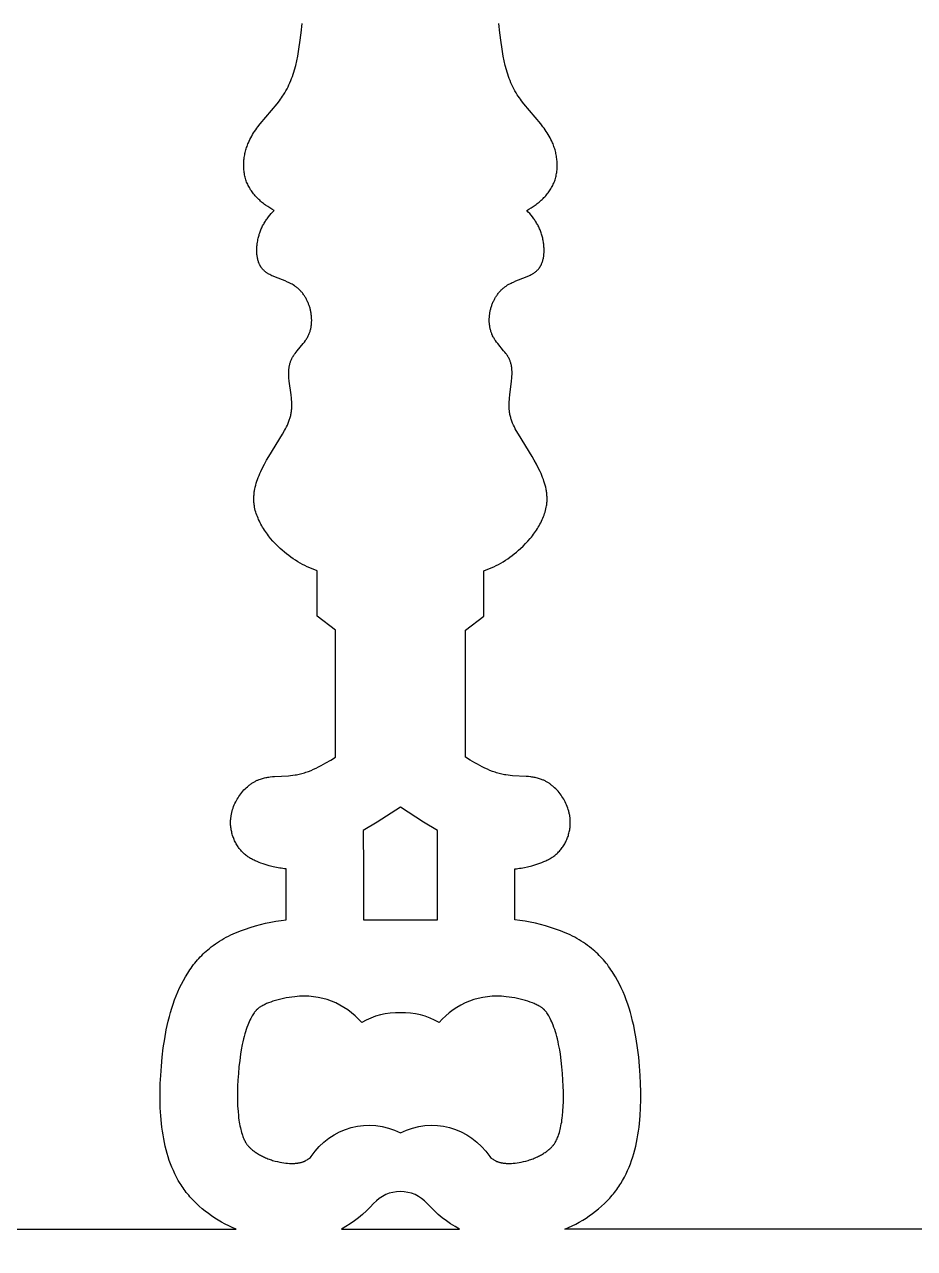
# Model space of a CAD drawing. Extents: x 452 to 1697, y 1442 to 2340.
# Drawn here: x 1254.9 to 1377.2, y 1539.1 to 1707.4 of the extents above; entities that cross this region are included whole.
import ezdxf

# ---------------------------------------------------------------- set-up
doc = ezdxf.new("R2010")
doc.units = 0
doc.layers.add('LAYER_05', color=1, linetype='CONTINUOUS')

msp = doc.modelspace()

# ---------------------------------------------------------------- linework, layer by layer
at = {"layer": 'LAYER_05'}
for points in [[(1213.09, 1541.77), (1283.94, 1541.77), (1283.43, 1541.99), (1282.94, 1542.23), (1282.45, 1542.48), (1281.96, 1542.74), (1281.49, 1543.02), (1281.03, 1543.3), (1280.58, 1543.6), (1280.14, 1543.92), (1279.71, 1544.24), (1279.3, 1544.58), (1278.89, 1544.93), (1278.5, 1545.29), (1278.13, 1545.66), (1277.95, 1545.85), (1277.77, 1546.04), (1277.6, 1546.23), (1277.43, 1546.43), (1277.26, 1546.63), (1277.1, 1546.84), (1276.95, 1547.04), (1276.8, 1547.24), (1276.66, 1547.44), (1276.52, 1547.65), (1276.38, 1547.85), (1276.25, 1548.06), (1276, 1548.49), (1275.76, 1548.93), (1275.53, 1549.37), (1275.32, 1549.83), (1275.12, 1550.29), (1274.94, 1550.75), (1274.76, 1551.23), (1274.61, 1551.71), (1274.46, 1552.2), (1274.32, 1552.7), (1274.2, 1553.2), (1274.09, 1553.7), (1273.99, 1554.22), (1273.9, 1554.73), (1273.81, 1555.25), (1273.74, 1555.78), (1273.68, 1556.31), (1273.59, 1557.38), (1273.53, 1558.47), (1273.5, 1559.57), (1273.5, 1560.67), (1273.53, 1561.79), (1273.58, 1562.9), (1273.67, 1564.17), (1273.79, 1565.44), (1273.94, 1566.7), (1274.13, 1567.95), (1274.35, 1569.19), (1274.48, 1569.8), (1274.62, 1570.4), (1274.78, 1571), (1274.94, 1571.59), (1275.11, 1572.17), (1275.3, 1572.74), (1275.5, 1573.31), (1275.71, 1573.87), (1275.94, 1574.41), (1276.18, 1574.95), (1276.44, 1575.48), (1276.7, 1575.99), (1276.99, 1576.49), (1277.29, 1576.98), (1277.44, 1577.22), (1277.6, 1577.46), (1277.76, 1577.69), (1277.93, 1577.92), (1278.1, 1578.15), (1278.28, 1578.37), (1278.46, 1578.59), (1278.64, 1578.8), (1278.83, 1579.01), (1279.02, 1579.22), (1279.22, 1579.42), (1279.42, 1579.62), (1279.62, 1579.82), (1279.83, 1580.01), (1280.05, 1580.19), (1280.27, 1580.38), (1280.54, 1580.59), (1280.81, 1580.8), (1281.1, 1581), (1281.39, 1581.19), (1281.68, 1581.38), (1281.98, 1581.56), (1282.28, 1581.74), (1282.59, 1581.91), (1282.91, 1582.07), (1283.23, 1582.23), (1283.55, 1582.38), (1283.88, 1582.53), (1284.21, 1582.67), (1284.54, 1582.8), (1285.22, 1583.05), (1285.9, 1583.28), (1286.6, 1583.49), (1287.3, 1583.68), (1288, 1583.84), (1288.71, 1583.99), (1289.42, 1584.12), (1290.13, 1584.22), (1290.83, 1584.31), (1290.83, 1591.31), (1290.61, 1591.34), (1290.38, 1591.37), (1290.16, 1591.4), (1289.94, 1591.44), (1289.5, 1591.52), (1289.06, 1591.62), (1288.49, 1591.76), (1288.21, 1591.84), (1287.93, 1591.92), (1287.65, 1592.01), (1287.37, 1592.1), (1287.1, 1592.21), (1286.83, 1592.32), (1286.56, 1592.44), (1286.43, 1592.5), (1286.3, 1592.56), (1286.18, 1592.63), (1286.05, 1592.7), (1285.93, 1592.77), (1285.81, 1592.85), (1285.68, 1592.92), (1285.57, 1593), (1285.45, 1593.09), (1285.34, 1593.17), (1285.22, 1593.26), (1285.12, 1593.35), (1285.01, 1593.45), (1284.9, 1593.54), (1284.8, 1593.65), (1284.69, 1593.76), (1284.59, 1593.88), (1284.49, 1594), (1284.39, 1594.12), (1284.3, 1594.24), (1284.21, 1594.37), (1284.12, 1594.5), (1284.04, 1594.63), (1283.96, 1594.77), (1283.89, 1594.91), (1283.82, 1595.05), (1283.75, 1595.19), (1283.68, 1595.34), (1283.62, 1595.48), (1283.57, 1595.63), (1283.51, 1595.78), (1283.46, 1595.93), (1283.42, 1596.09), (1283.38, 1596.24), (1283.34, 1596.4), (1283.31, 1596.55), (1283.28, 1596.71), (1283.25, 1596.87), (1283.23, 1597.03), (1283.22, 1597.19), (1283.2, 1597.35), (1283.2, 1597.51), (1283.19, 1597.67), (1283.2, 1597.84), (1283.2, 1598), (1283.21, 1598.16), (1283.22, 1598.27), (1283.23, 1598.38), (1283.25, 1598.49), (1283.26, 1598.6), (1283.28, 1598.71), (1283.3, 1598.82), (1283.33, 1598.93), (1283.35, 1599.04), (1283.38, 1599.15), (1283.4, 1599.26), (1283.47, 1599.47), (1283.54, 1599.69), (1283.61, 1599.9), (1283.7, 1600.11), (1283.79, 1600.31), (1283.89, 1600.52), (1283.99, 1600.72), (1284.1, 1600.91), (1284.22, 1601.1), (1284.34, 1601.29), (1284.47, 1601.48), (1284.6, 1601.66), (1284.74, 1601.83), (1284.88, 1602), (1285.03, 1602.17), (1285.19, 1602.33), (1285.34, 1602.48), (1285.51, 1602.62), (1285.59, 1602.7), (1285.67, 1602.76), (1285.76, 1602.83), (1285.85, 1602.9), (1285.93, 1602.96), (1286.02, 1603.02), (1286.11, 1603.09), (1286.2, 1603.14), (1286.29, 1603.2), (1286.38, 1603.26), (1286.47, 1603.31), (1286.56, 1603.36), (1286.66, 1603.41), (1286.75, 1603.46), (1286.85, 1603.5), (1286.94, 1603.54), (1287.04, 1603.58), (1287.14, 1603.62), (1287.28, 1603.68), (1287.43, 1603.72), (1287.57, 1603.77), (1287.72, 1603.81), (1287.87, 1603.84), (1288.02, 1603.88), (1288.17, 1603.9), (1288.32, 1603.93), (1288.47, 1603.95), (1288.63, 1603.97), (1288.93, 1604.01), (1289.24, 1604.03), (1291.13, 1604.14), (1291.44, 1604.16), (1291.75, 1604.2), (1292.06, 1604.24), (1292.25, 1604.27), (1292.43, 1604.31), (1292.62, 1604.35), (1292.8, 1604.39), (1292.99, 1604.44), (1293.17, 1604.49), (1293.35, 1604.54), (1293.53, 1604.6), (1293.89, 1604.73), (1294.25, 1604.87), (1294.6, 1605.02), (1294.95, 1605.18), (1295.29, 1605.35), (1295.63, 1605.52), (1295.97, 1605.71), (1296.3, 1605.9), (1296.96, 1606.29), (1297.6, 1606.7), (1297.6, 1624.17), (1295.1, 1626.09), (1295.1, 1632.31), (1294.75, 1632.43), (1294.41, 1632.57), (1294.07, 1632.72), (1293.73, 1632.87), (1293.4, 1633.03), (1293.07, 1633.2), (1292.75, 1633.38), (1292.43, 1633.57), (1292.11, 1633.76), (1291.8, 1633.97), (1291.49, 1634.18), (1291.19, 1634.41), (1290.89, 1634.64), (1290.59, 1634.88), (1290.3, 1635.13), (1290.02, 1635.38), (1289.68, 1635.71), (1289.34, 1636.05), (1289.01, 1636.41), (1288.7, 1636.77), (1288.55, 1636.96), (1288.4, 1637.14), (1288.25, 1637.34), (1288.11, 1637.53), (1287.98, 1637.72), (1287.84, 1637.92), (1287.71, 1638.12), (1287.59, 1638.32), (1287.47, 1638.52), (1287.36, 1638.73), (1287.25, 1638.93), (1287.15, 1639.14), (1287.05, 1639.35), (1286.96, 1639.56), (1286.87, 1639.77), (1286.79, 1639.98), (1286.72, 1640.19), (1286.65, 1640.4), (1286.59, 1640.62), (1286.54, 1640.83), (1286.49, 1641.05), (1286.46, 1641.26), (1286.44, 1641.37), (1286.43, 1641.48), (1286.41, 1641.59), (1286.4, 1641.69), (1286.39, 1641.83), (1286.39, 1641.96), (1286.38, 1642.09), (1286.38, 1642.23), (1286.38, 1642.36), (1286.39, 1642.49), (1286.4, 1642.63), (1286.41, 1642.76), (1286.42, 1642.89), (1286.43, 1643.03), (1286.45, 1643.16), (1286.47, 1643.29), (1286.5, 1643.43), (1286.52, 1643.56), (1286.58, 1643.83), (1286.65, 1644.09), (1286.72, 1644.36), (1286.81, 1644.63), (1286.9, 1644.89), (1287, 1645.16), (1287.1, 1645.42), (1287.21, 1645.68), (1287.33, 1645.95), (1287.59, 1646.47), (1287.86, 1647), (1288.15, 1647.52), (1288.45, 1648.04), (1290.33, 1651.09), (1290.62, 1651.6), (1290.76, 1651.85), (1290.88, 1652.11), (1291, 1652.36), (1291.12, 1652.62), (1291.17, 1652.75), (1291.22, 1652.88), (1291.26, 1653.01), (1291.31, 1653.15), (1291.35, 1653.28), (1291.39, 1653.41), (1291.43, 1653.55), (1291.46, 1653.68), (1291.49, 1653.82), (1291.52, 1653.96), (1291.54, 1654.1), (1291.56, 1654.23), (1291.57, 1654.34), (1291.58, 1654.46), (1291.59, 1654.57), (1291.6, 1654.68), (1291.6, 1654.9), (1291.6, 1655.13), (1291.6, 1655.36), (1291.59, 1655.59), (1291.57, 1655.82), (1291.55, 1656.06), (1291.5, 1656.53), (1291.26, 1658.4), (1291.22, 1658.85), (1291.21, 1659.08), (1291.2, 1659.31), (1291.2, 1659.53), (1291.2, 1659.75), (1291.21, 1659.86), (1291.22, 1659.96), (1291.22, 1660.07), (1291.24, 1660.18), (1291.25, 1660.28), (1291.26, 1660.39), (1291.28, 1660.49), (1291.3, 1660.6), (1291.32, 1660.7), (1291.35, 1660.8), (1291.38, 1660.9), (1291.41, 1661), (1291.44, 1661.1), (1291.48, 1661.2), (1291.52, 1661.29), (1291.56, 1661.39), (1291.61, 1661.49), (1291.66, 1661.6), (1291.72, 1661.7), (1291.78, 1661.8), (1291.85, 1661.9), (1291.91, 1662), (1291.98, 1662.1), (1292.05, 1662.2), (1292.2, 1662.39), (1292.36, 1662.58), (1293.17, 1663.56), (1293.33, 1663.76), (1293.48, 1663.97), (1293.55, 1664.07), (1293.62, 1664.18), (1293.68, 1664.29), (1293.75, 1664.4), (1293.81, 1664.51), (1293.87, 1664.62), (1293.91, 1664.72), (1293.96, 1664.82), (1294, 1664.93), (1294.04, 1665.03), (1294.08, 1665.13), (1294.11, 1665.24), (1294.14, 1665.35), (1294.17, 1665.46), (1294.2, 1665.57), (1294.22, 1665.68), (1294.25, 1665.79), (1294.27, 1665.9), (1294.28, 1666.01), (1294.3, 1666.12), (1294.31, 1666.24), (1294.32, 1666.35), (1294.33, 1666.47), (1294.33, 1666.58), (1294.34, 1666.7), (1294.34, 1666.82), (1294.33, 1666.93), (1294.33, 1667.05), (1294.32, 1667.16), (1294.32, 1667.28), (1294.3, 1667.4), (1294.29, 1667.52), (1294.28, 1667.63), (1294.26, 1667.75), (1294.24, 1667.86), (1294.22, 1667.98), (1294.19, 1668.1), (1294.17, 1668.21), (1294.14, 1668.33), (1294.11, 1668.44), (1294.07, 1668.55), (1294.04, 1668.67), (1294, 1668.78), (1293.96, 1668.89), (1293.92, 1669), (1293.88, 1669.11), (1293.83, 1669.22), (1293.78, 1669.33), (1293.73, 1669.43), (1293.68, 1669.54), (1293.63, 1669.64), (1293.57, 1669.75), (1293.52, 1669.85), (1293.46, 1669.95), (1293.39, 1670.05), (1293.33, 1670.14), (1293.27, 1670.24), (1293.2, 1670.33), (1293.13, 1670.43), (1293.06, 1670.52), (1292.99, 1670.61), (1292.91, 1670.69), (1292.84, 1670.78), (1292.76, 1670.86), (1292.68, 1670.94), (1292.6, 1671.02), (1292.51, 1671.1), (1292.43, 1671.17), (1292.34, 1671.25), (1292.25, 1671.32), (1292.18, 1671.37), (1292.11, 1671.42), (1292.03, 1671.47), (1291.96, 1671.52), (1291.81, 1671.62), (1291.65, 1671.71), (1291.5, 1671.79), (1291.34, 1671.87), (1291.17, 1671.95), (1291.01, 1672.03), (1290.68, 1672.17), (1289.35, 1672.69), (1289.04, 1672.83), (1288.88, 1672.9), (1288.73, 1672.97), (1288.58, 1673.05), (1288.44, 1673.13), (1288.37, 1673.17), (1288.3, 1673.21), (1288.23, 1673.25), (1288.17, 1673.3), (1288.1, 1673.34), (1288.04, 1673.39), (1287.97, 1673.44), (1287.91, 1673.49), (1287.85, 1673.54), (1287.8, 1673.59), (1287.74, 1673.64), (1287.68, 1673.7), (1287.63, 1673.75), (1287.58, 1673.81), (1287.53, 1673.87), (1287.48, 1673.93), (1287.45, 1673.98), (1287.41, 1674.02), (1287.38, 1674.07), (1287.35, 1674.11), (1287.32, 1674.16), (1287.29, 1674.21), (1287.27, 1674.26), (1287.24, 1674.31), (1287.21, 1674.36), (1287.19, 1674.41), (1287.16, 1674.46), (1287.14, 1674.51), (1287.1, 1674.62), (1287.05, 1674.73), (1287.02, 1674.84), (1286.98, 1674.96), (1286.95, 1675.07), (1286.92, 1675.19), (1286.9, 1675.31), (1286.87, 1675.43), (1286.85, 1675.55), (1286.84, 1675.68), (1286.82, 1675.8), (1286.81, 1675.93), (1286.8, 1676.06), (1286.8, 1676.19), (1286.79, 1676.32), (1286.79, 1676.44), (1286.79, 1676.57), (1286.8, 1676.7), (1286.8, 1676.83), (1286.81, 1676.96), (1286.83, 1677.09), (1286.84, 1677.22), (1286.86, 1677.35), (1286.87, 1677.48), (1286.92, 1677.74), (1286.95, 1677.89), (1286.98, 1678.04), (1287.02, 1678.19), (1287.06, 1678.34), (1287.1, 1678.49), (1287.14, 1678.63), (1287.19, 1678.78), (1287.24, 1678.92), (1287.3, 1679.06), (1287.35, 1679.2), (1287.41, 1679.34), (1287.47, 1679.47), (1287.54, 1679.61), (1287.6, 1679.74), (1287.67, 1679.87), (1287.74, 1680), (1287.82, 1680.13), (1287.89, 1680.25), (1287.97, 1680.38), (1288.05, 1680.5), (1288.13, 1680.62), (1288.22, 1680.74), (1288.31, 1680.86), (1288.39, 1680.98), (1288.58, 1681.21), (1288.77, 1681.43), (1288.97, 1681.65), (1289.17, 1681.86), (1288.88, 1682.03), (1288.58, 1682.21), (1288.29, 1682.4), (1288.01, 1682.6), (1287.87, 1682.7), (1287.73, 1682.81), (1287.59, 1682.92), (1287.46, 1683.03), (1287.32, 1683.15), (1287.19, 1683.27), (1287.07, 1683.39), (1286.94, 1683.51), (1286.82, 1683.63), (1286.7, 1683.76), (1286.58, 1683.89), (1286.47, 1684.02), (1286.36, 1684.16), (1286.25, 1684.29), (1286.15, 1684.43), (1286.05, 1684.57), (1285.95, 1684.72), (1285.86, 1684.86), (1285.77, 1685.01), (1285.69, 1685.16), (1285.61, 1685.31), (1285.54, 1685.47), (1285.47, 1685.62), (1285.4, 1685.78), (1285.34, 1685.94), (1285.29, 1686.1), (1285.24, 1686.26), (1285.19, 1686.43), (1285.15, 1686.59), (1285.12, 1686.76), (1285.09, 1686.93), (1285.06, 1687.09), (1285.04, 1687.27), (1285.02, 1687.44), (1285.01, 1687.61), (1285, 1687.78), (1284.99, 1687.95), (1284.99, 1688.13), (1285, 1688.3), (1285, 1688.47), (1285.02, 1688.65), (1285.03, 1688.82), (1285.05, 1688.99), (1285.07, 1689.17), (1285.1, 1689.34), (1285.13, 1689.51), (1285.17, 1689.68), (1285.2, 1689.85), (1285.25, 1690.02), (1285.29, 1690.19), (1285.34, 1690.35), (1285.39, 1690.52), (1285.45, 1690.68), (1285.51, 1690.85), (1285.57, 1691.01), (1285.63, 1691.17), (1285.74, 1691.4), (1285.85, 1691.64), (1285.97, 1691.87), (1286.09, 1692.09), (1286.22, 1692.32), (1286.36, 1692.53), (1286.5, 1692.75), (1286.65, 1692.96), (1286.8, 1693.17), (1286.95, 1693.38), (1287.26, 1693.79), (1289.59, 1696.55), (1289.9, 1696.95), (1290.05, 1697.16), (1290.2, 1697.36), (1290.34, 1697.57), (1290.48, 1697.78), (1290.64, 1698.05), (1290.8, 1698.32), (1290.95, 1698.59), (1291.09, 1698.87), (1291.22, 1699.15), (1291.35, 1699.43), (1291.46, 1699.72), (1291.58, 1700.01), (1291.69, 1700.31), (1291.79, 1700.6), (1291.88, 1700.9), (1291.97, 1701.21), (1292.14, 1701.82), (1292.29, 1702.44), (1292.42, 1703.07), (1292.53, 1703.71), (1292.63, 1704.35), (1292.72, 1704.99), (1292.88, 1706.29), (1293.01, 1707.59)], [(1400, 1541.77), (1329.15, 1541.77), (1329.66, 1541.99), (1330.15, 1542.23), (1330.64, 1542.48), (1331.13, 1542.74), (1331.6, 1543.02), (1332.06, 1543.3), (1332.51, 1543.6), (1332.95, 1543.92), (1333.38, 1544.24), (1333.79, 1544.58), (1334.2, 1544.93), (1334.59, 1545.29), (1334.96, 1545.66), (1335.14, 1545.85), (1335.32, 1546.04), (1335.49, 1546.23), (1335.66, 1546.43), (1335.83, 1546.63), (1335.99, 1546.84), (1336.14, 1547.04), (1336.29, 1547.24), (1336.43, 1547.44), (1336.57, 1547.65), (1336.71, 1547.85), (1336.84, 1548.06), (1337.09, 1548.49), (1337.33, 1548.93), (1337.56, 1549.37), (1337.77, 1549.83), (1337.97, 1550.29), (1338.15, 1550.75), (1338.32, 1551.23), (1338.48, 1551.71), (1338.63, 1552.2), (1338.77, 1552.7), (1338.89, 1553.2), (1339, 1553.7), (1339.1, 1554.22), (1339.19, 1554.73), (1339.27, 1555.25), (1339.35, 1555.78), (1339.41, 1556.31), (1339.5, 1557.38), (1339.56, 1558.47), (1339.59, 1559.57), (1339.59, 1560.67), (1339.56, 1561.79), (1339.51, 1562.9), (1339.42, 1564.17), (1339.3, 1565.44), (1339.15, 1566.7), (1338.96, 1567.95), (1338.73, 1569.19), (1338.61, 1569.8), (1338.47, 1570.4), (1338.31, 1571), (1338.15, 1571.59), (1337.98, 1572.17), (1337.79, 1572.74), (1337.59, 1573.31), (1337.38, 1573.87), (1337.15, 1574.41), (1336.91, 1574.95), (1336.65, 1575.48), (1336.39, 1575.99), (1336.1, 1576.49), (1335.8, 1576.98), (1335.65, 1577.22), (1335.49, 1577.46), (1335.33, 1577.69), (1335.16, 1577.92), (1334.99, 1578.15), (1334.81, 1578.37), (1334.63, 1578.59), (1334.45, 1578.8), (1334.26, 1579.01), (1334.07, 1579.22), (1333.87, 1579.42), (1333.67, 1579.62), (1333.46, 1579.82), (1333.25, 1580.01), (1333.04, 1580.19), (1332.82, 1580.38), (1332.55, 1580.59), (1332.28, 1580.8), (1331.99, 1581), (1331.7, 1581.19), (1331.41, 1581.38), (1331.11, 1581.56), (1330.81, 1581.74), (1330.5, 1581.91), (1330.18, 1582.07), (1329.86, 1582.23), (1329.54, 1582.38), (1329.21, 1582.53), (1328.88, 1582.67), (1328.55, 1582.8), (1327.87, 1583.05), (1327.19, 1583.28), (1326.49, 1583.49), (1325.79, 1583.68), (1325.09, 1583.84), (1324.38, 1583.99), (1323.67, 1584.12), (1322.96, 1584.22), (1322.26, 1584.31), (1322.26, 1591.31), (1322.48, 1591.34), (1322.7, 1591.37), (1322.93, 1591.4), (1323.15, 1591.44), (1323.59, 1591.52), (1324.03, 1591.62), (1324.6, 1591.76), (1324.88, 1591.84), (1325.16, 1591.92), (1325.44, 1592.01), (1325.72, 1592.1), (1325.99, 1592.21), (1326.26, 1592.32), (1326.53, 1592.44), (1326.66, 1592.5), (1326.79, 1592.56), (1326.91, 1592.63), (1327.04, 1592.7), (1327.16, 1592.77), (1327.28, 1592.85), (1327.4, 1592.92), (1327.52, 1593), (1327.64, 1593.09), (1327.75, 1593.17), (1327.86, 1593.26), (1327.97, 1593.35), (1328.08, 1593.45), (1328.18, 1593.54), (1328.29, 1593.65), (1328.4, 1593.76), (1328.5, 1593.88), (1328.6, 1594), (1328.7, 1594.12), (1328.79, 1594.24), (1328.88, 1594.37), (1328.97, 1594.5), (1329.05, 1594.63), (1329.13, 1594.77), (1329.2, 1594.91), (1329.27, 1595.05), (1329.34, 1595.19), (1329.41, 1595.34), (1329.47, 1595.48), (1329.52, 1595.63), (1329.58, 1595.78), (1329.63, 1595.93), (1329.67, 1596.09), (1329.71, 1596.24), (1329.75, 1596.4), (1329.78, 1596.55), (1329.81, 1596.71), (1329.84, 1596.87), (1329.86, 1597.03), (1329.87, 1597.19), (1329.88, 1597.35), (1329.89, 1597.51), (1329.9, 1597.67), (1329.89, 1597.84), (1329.89, 1598), (1329.88, 1598.16), (1329.87, 1598.27), (1329.86, 1598.38), (1329.84, 1598.49), (1329.83, 1598.6), (1329.81, 1598.71), (1329.79, 1598.82), (1329.76, 1598.93), (1329.74, 1599.04), (1329.71, 1599.15), (1329.69, 1599.26), (1329.62, 1599.47), (1329.55, 1599.69), (1329.48, 1599.9), (1329.39, 1600.11), (1329.3, 1600.31), (1329.2, 1600.52), (1329.1, 1600.72), (1328.99, 1600.91), (1328.87, 1601.1), (1328.75, 1601.29), (1328.62, 1601.48), (1328.49, 1601.66), (1328.35, 1601.83), (1328.21, 1602), (1328.06, 1602.17), (1327.9, 1602.33), (1327.74, 1602.48), (1327.58, 1602.62), (1327.5, 1602.7), (1327.41, 1602.76), (1327.33, 1602.83), (1327.24, 1602.9), (1327.16, 1602.96), (1327.07, 1603.02), (1326.98, 1603.09), (1326.89, 1603.14), (1326.8, 1603.2), (1326.71, 1603.26), (1326.62, 1603.31), (1326.52, 1603.36), (1326.43, 1603.41), (1326.34, 1603.46), (1326.24, 1603.5), (1326.15, 1603.54), (1326.05, 1603.58), (1325.95, 1603.62), (1325.81, 1603.68), (1325.66, 1603.72), (1325.52, 1603.77), (1325.37, 1603.81), (1325.22, 1603.84), (1325.07, 1603.88), (1324.92, 1603.9), (1324.77, 1603.93), (1324.62, 1603.95), (1324.46, 1603.97), (1324.16, 1604.01), (1323.85, 1604.03), (1321.96, 1604.14), (1321.65, 1604.16), (1321.34, 1604.2), (1321.03, 1604.24), (1320.84, 1604.27), (1320.66, 1604.31), (1320.47, 1604.35), (1320.29, 1604.39), (1320.1, 1604.44), (1319.92, 1604.49), (1319.74, 1604.54), (1319.56, 1604.6), (1319.2, 1604.73), (1318.84, 1604.87), (1318.49, 1605.02), (1318.14, 1605.18), (1317.8, 1605.35), (1317.46, 1605.52), (1317.12, 1605.71), (1316.79, 1605.9), (1316.13, 1606.29), (1315.49, 1606.7), (1315.49, 1624.17), (1317.99, 1626.09), (1317.99, 1632.31), (1318.34, 1632.43), (1318.68, 1632.57), (1319.02, 1632.72), (1319.36, 1632.87), (1319.69, 1633.03), (1320.02, 1633.2), (1320.34, 1633.38), (1320.66, 1633.57), (1320.98, 1633.76), (1321.29, 1633.97), (1321.6, 1634.18), (1321.9, 1634.41), (1322.2, 1634.64), (1322.49, 1634.88), (1322.78, 1635.13), (1323.07, 1635.38), (1323.41, 1635.71), (1323.75, 1636.05), (1324.07, 1636.41), (1324.39, 1636.77), (1324.54, 1636.96), (1324.69, 1637.14), (1324.84, 1637.34), (1324.98, 1637.53), (1325.11, 1637.72), (1325.25, 1637.92), (1325.38, 1638.12), (1325.5, 1638.32), (1325.62, 1638.52), (1325.73, 1638.73), (1325.84, 1638.93), (1325.94, 1639.14), (1326.04, 1639.35), (1326.13, 1639.56), (1326.22, 1639.77), (1326.3, 1639.98), (1326.37, 1640.19), (1326.44, 1640.4), (1326.5, 1640.62), (1326.55, 1640.83), (1326.6, 1641.05), (1326.63, 1641.26), (1326.65, 1641.37), (1326.66, 1641.48), (1326.68, 1641.59), (1326.69, 1641.69), (1326.7, 1641.83), (1326.7, 1641.96), (1326.71, 1642.09), (1326.71, 1642.23), (1326.71, 1642.36), (1326.7, 1642.49), (1326.69, 1642.63), (1326.68, 1642.76), (1326.67, 1642.89), (1326.66, 1643.03), (1326.64, 1643.16), (1326.62, 1643.29), (1326.59, 1643.43), (1326.57, 1643.56), (1326.51, 1643.83), (1326.44, 1644.09), (1326.37, 1644.36), (1326.28, 1644.63), (1326.19, 1644.89), (1326.09, 1645.16), (1325.99, 1645.42), (1325.88, 1645.68), (1325.76, 1645.95), (1325.5, 1646.47), (1325.23, 1647), (1324.94, 1647.52), (1324.64, 1648.04), (1322.76, 1651.09), (1322.47, 1651.6), (1322.33, 1651.85), (1322.21, 1652.11), (1322.09, 1652.36), (1321.97, 1652.62), (1321.92, 1652.75), (1321.87, 1652.88), (1321.82, 1653.01), (1321.78, 1653.15), (1321.74, 1653.28), (1321.7, 1653.41), (1321.66, 1653.55), (1321.63, 1653.68), (1321.6, 1653.82), (1321.57, 1653.96), (1321.55, 1654.1), (1321.53, 1654.23), (1321.52, 1654.34), (1321.51, 1654.46), (1321.5, 1654.57), (1321.49, 1654.68), (1321.49, 1654.9), (1321.48, 1655.13), (1321.49, 1655.36), (1321.5, 1655.59), (1321.52, 1655.82), (1321.54, 1656.06), (1321.59, 1656.53), (1321.83, 1658.4), (1321.87, 1658.85), (1321.88, 1659.08), (1321.89, 1659.31), (1321.89, 1659.53), (1321.89, 1659.75), (1321.88, 1659.86), (1321.87, 1659.96), (1321.87, 1660.07), (1321.85, 1660.18), (1321.84, 1660.28), (1321.83, 1660.39), (1321.81, 1660.49), (1321.79, 1660.6), (1321.77, 1660.7), (1321.74, 1660.8), (1321.71, 1660.9), (1321.68, 1661), (1321.65, 1661.1), (1321.61, 1661.2), (1321.57, 1661.29), (1321.53, 1661.39), (1321.48, 1661.49), (1321.43, 1661.6), (1321.37, 1661.7), (1321.31, 1661.8), (1321.24, 1661.9), (1321.18, 1662), (1321.11, 1662.1), (1321.04, 1662.2), (1320.89, 1662.39), (1320.73, 1662.58), (1319.92, 1663.56), (1319.76, 1663.76), (1319.61, 1663.97), (1319.54, 1664.07), (1319.47, 1664.18), (1319.41, 1664.29), (1319.34, 1664.4), (1319.28, 1664.51), (1319.22, 1664.62), (1319.18, 1664.72), (1319.13, 1664.82), (1319.09, 1664.93), (1319.05, 1665.03), (1319.01, 1665.13), (1318.98, 1665.24), (1318.95, 1665.35), (1318.92, 1665.46), (1318.89, 1665.57), (1318.86, 1665.68), (1318.84, 1665.79), (1318.82, 1665.9), (1318.81, 1666.01), (1318.79, 1666.12), (1318.78, 1666.24), (1318.77, 1666.35), (1318.76, 1666.47), (1318.76, 1666.58), (1318.75, 1666.7), (1318.75, 1666.82), (1318.75, 1666.93), (1318.76, 1667.05), (1318.77, 1667.16), (1318.77, 1667.28), (1318.78, 1667.4), (1318.8, 1667.52), (1318.81, 1667.63), (1318.83, 1667.75), (1318.85, 1667.86), (1318.87, 1667.98), (1318.9, 1668.1), (1318.92, 1668.21), (1318.95, 1668.33), (1318.98, 1668.44), (1319.02, 1668.55), (1319.05, 1668.67), (1319.09, 1668.78), (1319.13, 1668.89), (1319.17, 1669), (1319.21, 1669.11), (1319.26, 1669.22), (1319.31, 1669.33), (1319.36, 1669.43), (1319.41, 1669.54), (1319.46, 1669.64), (1319.52, 1669.75), (1319.57, 1669.85), (1319.63, 1669.95), (1319.69, 1670.05), (1319.76, 1670.14), (1319.82, 1670.24), (1319.89, 1670.33), (1319.96, 1670.43), (1320.03, 1670.52), (1320.1, 1670.61), (1320.18, 1670.69), (1320.25, 1670.78), (1320.33, 1670.86), (1320.41, 1670.94), (1320.49, 1671.02), (1320.58, 1671.1), (1320.66, 1671.17), (1320.75, 1671.25), (1320.84, 1671.32), (1320.91, 1671.37), (1320.98, 1671.42), (1321.06, 1671.47), (1321.13, 1671.52), (1321.28, 1671.62), (1321.44, 1671.71), (1321.59, 1671.79), (1321.75, 1671.87), (1321.92, 1671.95), (1322.08, 1672.03), (1322.41, 1672.17), (1323.74, 1672.69), (1324.05, 1672.83), (1324.21, 1672.9), (1324.36, 1672.97), (1324.51, 1673.05), (1324.65, 1673.13), (1324.72, 1673.17), (1324.79, 1673.21), (1324.86, 1673.25), (1324.92, 1673.3), (1324.99, 1673.34), (1325.05, 1673.39), (1325.11, 1673.44), (1325.18, 1673.49), (1325.24, 1673.54), (1325.29, 1673.59), (1325.35, 1673.64), (1325.41, 1673.7), (1325.46, 1673.75), (1325.51, 1673.81), (1325.56, 1673.87), (1325.61, 1673.93), (1325.64, 1673.98), (1325.67, 1674.02), (1325.71, 1674.07), (1325.74, 1674.11), (1325.77, 1674.16), (1325.79, 1674.21), (1325.82, 1674.26), (1325.85, 1674.31), (1325.88, 1674.36), (1325.9, 1674.41), (1325.93, 1674.46), (1325.95, 1674.51), (1325.99, 1674.62), (1326.03, 1674.73), (1326.07, 1674.84), (1326.11, 1674.96), (1326.14, 1675.07), (1326.17, 1675.19), (1326.19, 1675.31), (1326.22, 1675.43), (1326.24, 1675.55), (1326.25, 1675.68), (1326.27, 1675.8), (1326.28, 1675.93), (1326.29, 1676.06), (1326.29, 1676.19), (1326.3, 1676.32), (1326.3, 1676.44), (1326.3, 1676.57), (1326.29, 1676.7), (1326.28, 1676.83), (1326.28, 1676.96), (1326.26, 1677.09), (1326.25, 1677.22), (1326.23, 1677.35), (1326.22, 1677.48), (1326.17, 1677.74), (1326.14, 1677.89), (1326.11, 1678.04), (1326.07, 1678.19), (1326.03, 1678.34), (1325.99, 1678.49), (1325.95, 1678.63), (1325.9, 1678.78), (1325.85, 1678.92), (1325.79, 1679.06), (1325.74, 1679.2), (1325.68, 1679.34), (1325.62, 1679.47), (1325.55, 1679.61), (1325.49, 1679.74), (1325.42, 1679.87), (1325.35, 1680), (1325.27, 1680.13), (1325.2, 1680.25), (1325.12, 1680.38), (1325.04, 1680.5), (1324.96, 1680.62), (1324.87, 1680.74), (1324.78, 1680.86), (1324.7, 1680.98), (1324.51, 1681.21), (1324.32, 1681.43), (1324.12, 1681.65), (1323.92, 1681.86), (1324.21, 1682.03), (1324.51, 1682.21), (1324.8, 1682.4), (1325.08, 1682.6), (1325.22, 1682.7), (1325.36, 1682.81), (1325.5, 1682.92), (1325.63, 1683.03), (1325.77, 1683.15), (1325.9, 1683.27), (1326.02, 1683.39), (1326.15, 1683.51), (1326.27, 1683.63), (1326.39, 1683.76), (1326.51, 1683.89), (1326.62, 1684.02), (1326.73, 1684.16), (1326.84, 1684.29), (1326.94, 1684.43), (1327.04, 1684.57), (1327.14, 1684.72), (1327.23, 1684.86), (1327.32, 1685.01), (1327.4, 1685.16), (1327.48, 1685.31), (1327.55, 1685.47), (1327.62, 1685.62), (1327.69, 1685.78), (1327.75, 1685.94), (1327.8, 1686.1), (1327.85, 1686.26), (1327.9, 1686.43), (1327.94, 1686.59), (1327.97, 1686.76), (1328, 1686.93), (1328.03, 1687.09), (1328.05, 1687.27), (1328.07, 1687.44), (1328.08, 1687.61), (1328.09, 1687.78), (1328.1, 1687.95), (1328.1, 1688.13), (1328.09, 1688.3), (1328.09, 1688.47), (1328.07, 1688.65), (1328.06, 1688.82), (1328.04, 1688.99), (1328.02, 1689.17), (1327.99, 1689.34), (1327.96, 1689.51), (1327.92, 1689.68), (1327.89, 1689.85), (1327.84, 1690.02), (1327.8, 1690.19), (1327.75, 1690.35), (1327.7, 1690.52), (1327.64, 1690.68), (1327.58, 1690.85), (1327.52, 1691.01), (1327.46, 1691.17), (1327.35, 1691.4), (1327.24, 1691.64), (1327.12, 1691.87), (1327, 1692.09), (1326.87, 1692.32), (1326.73, 1692.53), (1326.59, 1692.75), (1326.44, 1692.96), (1326.29, 1693.17), (1326.14, 1693.38), (1325.83, 1693.79), (1323.5, 1696.55), (1323.19, 1696.95), (1323.03, 1697.16), (1322.89, 1697.36), (1322.75, 1697.57), (1322.61, 1697.78), (1322.45, 1698.05), (1322.29, 1698.32), (1322.14, 1698.59), (1322, 1698.87), (1321.87, 1699.15), (1321.74, 1699.43), (1321.62, 1699.72), (1321.51, 1700.01), (1321.4, 1700.31), (1321.3, 1700.6), (1321.21, 1700.9), (1321.12, 1701.21), (1320.95, 1701.82), (1320.8, 1702.44), (1320.67, 1703.07), (1320.56, 1703.71), (1320.46, 1704.35), (1320.37, 1704.99), (1320.21, 1706.29), (1320.08, 1707.59)]]:
    msp.add_lwpolyline(points, dxfattribs=at)
msp.add_lwpolyline([(1303.36, 1597.76), (1301.44, 1596.59), (1301.46, 1591.31), (1301.46, 1584.31), (1311.63, 1584.31), (1311.63, 1591.31), (1311.64, 1596.59), (1309.73, 1597.76), (1306.54, 1599.82)], close=True, dxfattribs=at)
for points in [[(1306.54, 1555.01, -0.384223), (1318.81, 1551.76), (1318.93, 1551.65), (1319.06, 1551.55), (1319.17, 1551.47), (1319.29, 1551.38), (1319.39, 1551.32), (1319.49, 1551.25), (1319.57, 1551.21), (1319.61, 1551.18), (1319.66, 1551.16), (1319.69, 1551.14), (1319.73, 1551.12), (1319.77, 1551.1), (1319.82, 1551.08), (1319.88, 1551.06), (1319.93, 1551.04), (1319.99, 1551.02), (1320.05, 1551), (1320.12, 1550.98), (1320.19, 1550.96), (1320.26, 1550.94), (1320.33, 1550.93), (1320.41, 1550.91), (1320.5, 1550.89), (1320.59, 1550.88), (1320.67, 1550.86), (1320.77, 1550.85), (1320.87, 1550.84), (1320.98, 1550.83), (1321.08, 1550.82), (1321.19, 1550.82), (1321.31, 1550.81), (1321.53, 1550.81), (1321.67, 1550.81), (1321.8, 1550.82), (1322.06, 1550.83), (1322.32, 1550.86), (1322.58, 1550.89), (1322.86, 1550.93), (1323.14, 1550.99), (1323.47, 1551.06), (1323.79, 1551.14), (1324.12, 1551.24), (1324.29, 1551.29), (1324.45, 1551.35), (1324.61, 1551.41), (1324.77, 1551.47), (1324.93, 1551.53), (1325.08, 1551.6), (1325.23, 1551.66), (1325.38, 1551.73), (1325.53, 1551.8), (1325.67, 1551.88), (1325.81, 1551.95), (1325.94, 1552.02), (1326.08, 1552.1), (1326.21, 1552.18), (1326.32, 1552.26), (1326.44, 1552.34), (1326.56, 1552.42), (1326.67, 1552.5), (1326.77, 1552.57), (1326.87, 1552.65), (1326.96, 1552.73), (1327.06, 1552.81), (1327.14, 1552.88), (1327.21, 1552.95), (1327.29, 1553.02), (1327.36, 1553.1), (1327.42, 1553.16), (1327.47, 1553.22), (1327.53, 1553.28), (1327.58, 1553.35), (1327.62, 1553.39), (1327.65, 1553.44), (1327.71, 1553.52), (1327.77, 1553.61), (1327.83, 1553.71), (1327.89, 1553.83), (1327.96, 1553.95), (1328.02, 1554.07), (1328.08, 1554.19), (1328.14, 1554.36), (1328.21, 1554.52), (1328.27, 1554.69), (1328.33, 1554.86), (1328.39, 1555.07), (1328.45, 1555.29), (1328.51, 1555.5), (1328.56, 1555.72), (1328.61, 1555.98), (1328.66, 1556.24), (1328.71, 1556.51), (1328.75, 1556.77), (1328.79, 1557.08), (1328.83, 1557.38), (1328.88, 1558), (1328.93, 1558.68), (1328.95, 1559.29), (1328.96, 1559.9), (1328.95, 1560.67), (1328.93, 1561.45), (1328.89, 1562.27), (1328.83, 1563.2), (1328.75, 1564.09), (1328.65, 1564.99), (1328.53, 1565.84), (1328.44, 1566.43), (1328.29, 1567.19), (1328.21, 1567.56), (1328.12, 1567.94), (1328.03, 1568.28), (1327.94, 1568.62), (1327.85, 1568.93), (1327.75, 1569.24), (1327.65, 1569.53), (1327.55, 1569.81), (1327.45, 1570.06), (1327.34, 1570.31), (1327.24, 1570.53), (1327.13, 1570.74), (1327.04, 1570.93), (1326.93, 1571.11), (1326.84, 1571.26), (1326.74, 1571.41), (1326.65, 1571.54), (1326.61, 1571.6), (1326.56, 1571.66), (1326.48, 1571.76), (1326.44, 1571.8), (1326.4, 1571.85), (1326.36, 1571.89), (1326.33, 1571.93), (1326.29, 1571.97), (1326.25, 1572), (1326.22, 1572.03), (1326.19, 1572.06), (1326.15, 1572.09), (1326.12, 1572.12), (1326.07, 1572.16), (1326.02, 1572.2), (1325.95, 1572.25), (1325.88, 1572.29), (1325.81, 1572.34), (1325.74, 1572.38), (1325.61, 1572.46), (1325.48, 1572.53), (1325.34, 1572.6), (1325.21, 1572.67), (1325.08, 1572.73), (1324.95, 1572.79), (1324.68, 1572.9), (1324.38, 1573.01), (1324.07, 1573.12), (1323.72, 1573.22), (1323.38, 1573.32), (1323.01, 1573.41), (1322.64, 1573.49), (1322.25, 1573.57), (1321.86, 1573.64), (1321.47, 1573.69), (1321.08, 1573.74, 0.251856), (1311.86, 1570.19, 0.143661), (1306.54, 1571.53, 0.143661), (1301.23, 1570.19, 0.251856), (1292.01, 1573.74), (1291.62, 1573.69), (1291.23, 1573.64), (1290.84, 1573.57), (1290.45, 1573.49), (1290.08, 1573.41), (1289.71, 1573.32), (1289.37, 1573.22), (1289.02, 1573.12), (1288.71, 1573.01), (1288.41, 1572.9), (1288.14, 1572.79), (1288.01, 1572.73), (1287.88, 1572.67), (1287.74, 1572.6), (1287.61, 1572.53), (1287.48, 1572.46), (1287.35, 1572.38), (1287.28, 1572.34), (1287.21, 1572.29), (1287.14, 1572.25), (1287.07, 1572.2), (1287.02, 1572.16), (1286.97, 1572.12), (1286.94, 1572.09), (1286.9, 1572.06), (1286.87, 1572.03), (1286.84, 1572), (1286.8, 1571.97), (1286.76, 1571.93), (1286.72, 1571.89), (1286.69, 1571.85), (1286.65, 1571.8), (1286.61, 1571.76), (1286.53, 1571.66), (1286.48, 1571.6), (1286.44, 1571.54), (1286.35, 1571.41), (1286.25, 1571.26), (1286.16, 1571.11), (1286.05, 1570.93), (1285.96, 1570.74), (1285.85, 1570.53), (1285.75, 1570.31), (1285.64, 1570.06), (1285.54, 1569.81), (1285.44, 1569.53), (1285.34, 1569.24), (1285.24, 1568.93), (1285.15, 1568.62), (1285.06, 1568.28), (1284.97, 1567.94), (1284.88, 1567.56), (1284.8, 1567.19), (1284.65, 1566.43), (1284.56, 1565.84), (1284.44, 1564.99), (1284.34, 1564.09), (1284.26, 1563.2), (1284.2, 1562.27), (1284.16, 1561.45), (1284.14, 1560.67), (1284.13, 1559.9), (1284.14, 1559.29), (1284.16, 1558.68), (1284.21, 1558), (1284.26, 1557.38), (1284.3, 1557.08), (1284.34, 1556.77), (1284.38, 1556.51), (1284.42, 1556.24), (1284.48, 1555.98), (1284.53, 1555.72), (1284.58, 1555.5), (1284.64, 1555.29), (1284.7, 1555.07), (1284.76, 1554.86), (1284.82, 1554.69), (1284.88, 1554.52), (1284.94, 1554.36), (1285.01, 1554.19), (1285.07, 1554.07), (1285.13, 1553.95), (1285.2, 1553.83), (1285.26, 1553.71), (1285.32, 1553.61), (1285.38, 1553.52), (1285.44, 1553.44), (1285.47, 1553.39), (1285.51, 1553.35), (1285.56, 1553.28), (1285.61, 1553.22), (1285.67, 1553.16), (1285.73, 1553.1), (1285.8, 1553.02), (1285.88, 1552.95), (1285.95, 1552.88), (1286.03, 1552.81), (1286.13, 1552.73), (1286.22, 1552.65), (1286.32, 1552.57), (1286.42, 1552.5), (1286.53, 1552.42), (1286.65, 1552.34), (1286.76, 1552.26), (1286.88, 1552.18), (1287.01, 1552.1), (1287.15, 1552.02), (1287.28, 1551.95), (1287.42, 1551.88), (1287.56, 1551.8), (1287.71, 1551.73), (1287.86, 1551.66), (1288.01, 1551.6), (1288.16, 1551.53), (1288.32, 1551.47), (1288.48, 1551.41), (1288.64, 1551.35), (1288.8, 1551.29), (1288.97, 1551.24), (1289.3, 1551.14), (1289.62, 1551.06), (1289.94, 1550.99), (1290.23, 1550.93), (1290.51, 1550.89), (1290.77, 1550.86), (1291.03, 1550.83), (1291.29, 1550.82), (1291.42, 1550.81), (1291.56, 1550.81), (1291.78, 1550.81), (1291.9, 1550.82), (1292.01, 1550.82), (1292.11, 1550.83), (1292.22, 1550.84), (1292.32, 1550.85), (1292.42, 1550.86), (1292.5, 1550.88), (1292.59, 1550.89), (1292.68, 1550.91), (1292.76, 1550.93), (1292.83, 1550.94), (1292.9, 1550.96), (1292.97, 1550.98), (1293.04, 1551), (1293.1, 1551.02), (1293.16, 1551.04), (1293.21, 1551.06), (1293.27, 1551.08), (1293.32, 1551.1), (1293.36, 1551.12), (1293.4, 1551.14), (1293.43, 1551.16), (1293.48, 1551.18), (1293.52, 1551.21), (1293.6, 1551.25), (1293.7, 1551.32), (1293.8, 1551.38), (1293.92, 1551.47), (1294.03, 1551.55), (1294.16, 1551.65), (1294.28, 1551.76, -0.384223)], [(1298.42, 1541.77), (1314.67, 1541.77, -0.086953), (1310.23, 1545.31, 0.444946), (1302.86, 1545.31, -0.086953)]]:
    msp.add_lwpolyline(points, format="xyb", close=True, dxfattribs=at)
msp.add_lwpolyline([(1596.7, 1541.77, -0.124869), (552.15, 1541.77)], format="xyb", dxfattribs=at)

doc.saveas('drawing.dxf')
